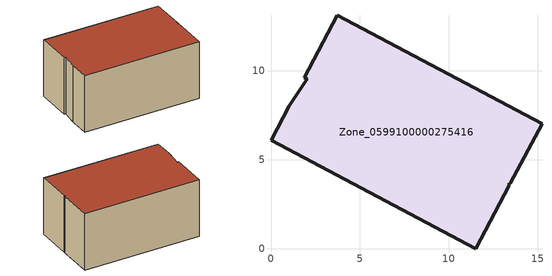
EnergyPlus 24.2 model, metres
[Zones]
Zone_0599100000275416
 floor ground (C_G): 1.03,8.04 2.02,9.54 1.87,9.62 3.73,13.13 15.23,7.04 13.45,3.68 13.33,3.6 13.39,3.57 11.5,0 0,6.1 z0.86
 wall outside (C_F): 13.45,3.68 15.23,7.04 3.73,13.13 1.87,9.62 2.02,9.54 1.03,8.04 0,6.1 11.5,0 13.39,3.57 13.33,3.6 13.45,3.68 z0.86:7.27
 roof outside (C_R): 1.87,9.62 2.02,9.54 1.03,8.04 0,6.1 11.5,0 13.39,3.57 13.33,3.6 13.45,3.68 15.23,7.04 3.73,13.13 z7.27
[BUILDING]
Pand.0599100000275416: North Axis=0; Terrain=City; Loads Convergence Tolerance Value=0.04; Temperature Convergence Tolerance Value=0.4; Solar Distribution=FullExterior; Maximum Number of Warmup Days=25; Minimum Number of Warmup Days=1
[Site:Location]
Rotterdam.The.Hague.AP_ZH_NLD Design_Conditions: Latitude=51.96; Longitude=4.45; Time Zone=1; Elevation=-4.5
[SITE:GROUNDTEMPERATURE:BUILDINGSURFACE]
18, 18, 18, 18, 18, 18, 18, 18, 18, 18, 18, 18
[MATERIAL] Thermal Absorptance=0.9; Solar Absorptance=0.7; Visible Absorptance=0.7
Name | Roughness | Thickness | Conductivity | Density | Specific Heat
G.D.1975-1991 | MediumSmooth | 0.15 | 0.288461 | 540 | 1210
F.D.1975-1991 | Rough | 0.3 | 0.230769 | 1920 | 840
R.D.1975-1991 | MediumRough | 0.2 | 0.153846 | 1500 | 1000
[CONSTRUCTION]
C_G: G.D.1975-1991
C_F: F.D.1975-1991
C_R: R.D.1975-1991
[ZONE]
Zone_0599100000275416: Type=1; Multiplier=1; Ceiling Height=Autocalculate; Volume=Autocalculate; Floor Area=autocalculate; Part of Total Floor Area=Yes
[ZONEINFILTRATION:DESIGNFLOWRATE]
Infil_Zone_0599100000275416: Zone or ZoneList or Space or SpaceList=Zone_0599100000275416; Schedule=AlwaysOn; Design Flow Rate Calculation Method=Flow/Area; Flow Rate per Floor Area=0.0042; Constant Term Coefficient=1; Temperature Term Coefficient=0; Velocity Term Coefficient=0; Velocity Squared Term Coefficient=0
[HVACTEMPLATE:ZONE:IDEALLOADSAIRSYSTEM]
Zone_0599100000275416: Maximum Heating Supply Air Temperature=50; Minimum Cooling Supply Air Temperature=13; Maximum Heating Supply Air Humidity Ratio=0.0156; Minimum Cooling Supply Air Humidity Ratio=0.0077; Heating Limit=NoLimit; Cooling Limit=NoLimit; Dehumidification Control Type=ConstantSensibleHeatRatio; Cooling Sensible Heat Ratio=0.7; Dehumidification Setpoint=60; Humidification Control Type=None; Humidification Setpoint=30; Outdoor Air Method=None; Outdoor Air Flow Rate per Person=0.00944; Outdoor Air Flow Rate per Zone Floor Area=0; Outdoor Air Flow Rate per Zone=0; Demand Controlled Ventilation Type=None; Outdoor Air Economizer Type=NoEconomizer; Heat Recovery Type=None; Sensible Heat Recovery Effectiveness=0.7; Latent Heat Recovery Effectiveness=0.65
[ZONECONTROL:THERMOSTAT]
ThermostatControl_Zone_0599100000275416: Zone or ZoneList=Zone_0599100000275416; Control Type Schedule=DualSetpointControlType; Control 1=Thermostat_Zone_0599100000275416; Temperature Difference Between Cutout And Setpoint=0
[THERMOSTATSETPOINT:DUALSETPOINT]
Thermostat_Zone_0599100000275416: Heating Setpoint Temperature Schedule=HeatingSetpoint_Zone_0599100000275416; Cooling Setpoint Temperature Schedule=CoolingSetpoint_Zone_0599100000275416
[SCHEDULE:COMPACT]
HeatingSetpoint_Zone_0599100000275416: Through: 12/31, For: AllDays, Until: 24:00, 21
CoolingSetpoint_Zone_0599100000275416: Through: 12/31, For: AllDays, Until: 24:00, 24
DualSetpointControlType: Through: 12/31, For: AllDays, Until: 24:00, 4
AlwaysOn: Through: 12/31, For: AllDays, Until: 24:00, 1
